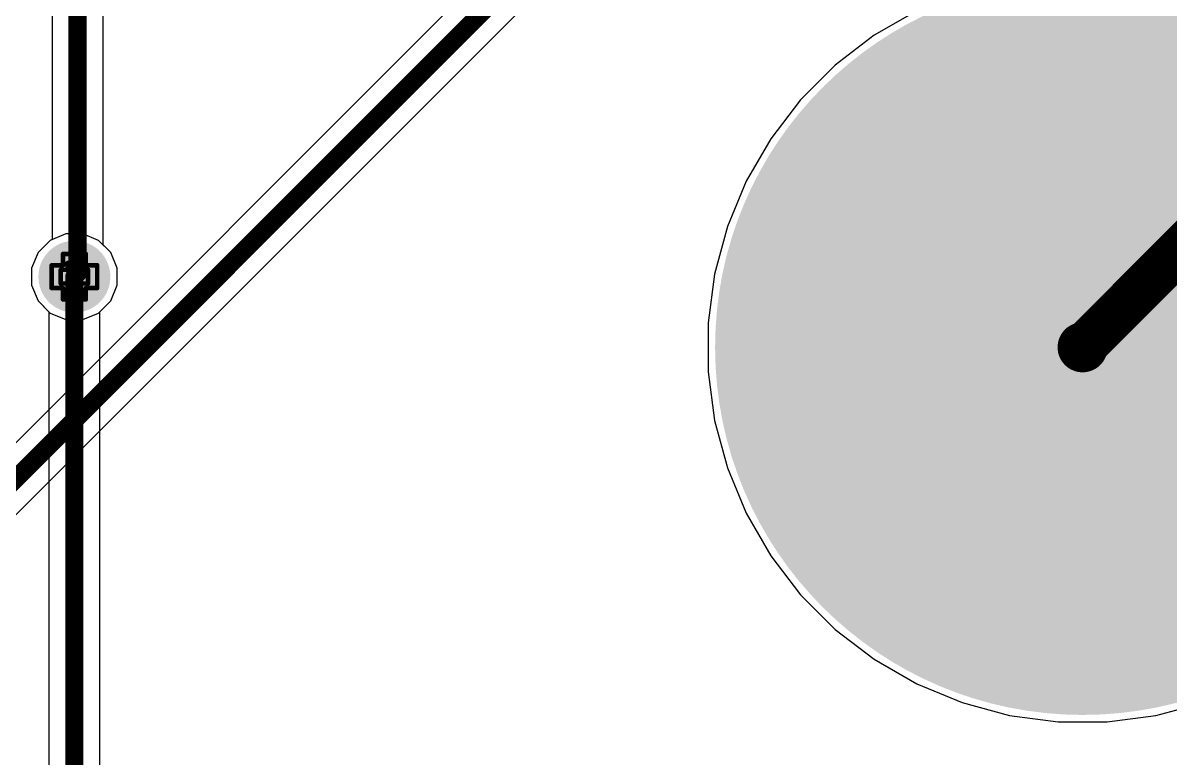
# Model space of a CAD drawing. Header units: inches. Extents: x -0.1 to 17.9, y -0.8 to 4.8.
# Drawn here: x 2.936 to 3.44, y 3.043 to 3.365 of the extents above; entities that cross this region are included whole.
import ezdxf

# ---------------------------------------------------------------- set-up
doc = ezdxf.new("R2010")
doc.units = ezdxf.units.IN
doc.header["$MEASUREMENT"] = 0
for name, color, linetype in [('Bottom Layer 1', 5, 'Continuous'), ('Bottom Solder', 6, 'Continuous'), ('Drill Drawing', 1, 'Continuous'), ('GND+Signal', 16, 'Continuous'), ('Multi-Layer', 9, 'Continuous'), ('Pad Holes', 156, 'Continuous'), ('PWR+Signal', 76, 'Continuous'), ('Top Layer 1', 1, 'Continuous'), ('Top Solder', 216, 'Continuous'), ('Via Holes', 16, 'Continuous')]:
    doc.layers.add(name, color=color, linetype=linetype)

# ---------------------------------------------------------------- blocks, each defined once
blk = doc.blocks.new('M4_M________H____109')
at = {"layer": 'Bottom Layer 1'}
h = blk.add_hatch(color=5, dxfattribs=at)
edge = h.paths.add_edge_path()
edge.add_arc((-2.3086, 3.001), 0.15748, 0, 360)
at = {"layer": 'Bottom Solder'}
h = blk.add_hatch(color=6, dxfattribs=at)
edge = h.paths.add_edge_path()
edge.add_arc((-2.3086, 3.001), 0.16148, 0, 360)
at = {"layer": 'GND+Signal'}
h = blk.add_hatch(color=16, dxfattribs=at)
edge = h.paths.add_edge_path()
edge.add_arc((-2.3086, 3.001), 0.15748, 0, 360)
at = {"layer": 'Multi-Layer'}
h = blk.add_hatch(color=9, dxfattribs=at)
edge = h.paths.add_edge_path()
edge.add_arc((-2.3086, 3.001), 0.15748, 0, 360)
at = {"layer": 'Pad Holes'}
h = blk.add_hatch(color=7, dxfattribs=at)
edge = h.paths.add_edge_path()
edge.add_arc((-2.3086, 3.001), 0.08858, 0, 360)
at = {"layer": 'PWR+Signal'}
h = blk.add_hatch(color=76, dxfattribs=at)
edge = h.paths.add_edge_path()
edge.add_arc((-2.3086, 3.001), 0.15748, 0, 360)
at = {"layer": 'Top Layer 1'}
h = blk.add_hatch(color=1, dxfattribs=at)
edge = h.paths.add_edge_path()
edge.add_arc((-2.3086, 3.001), 0.15748, 0, 360)
at = {"layer": 'Top Solder'}
h = blk.add_hatch(color=216, dxfattribs=at)
edge = h.paths.add_edge_path()
edge.add_arc((-2.3086, 3.001), 0.16148, 0, 360)

msp = doc.modelspace()

# ---------------------------------------------------------------- hatches: boundary and pattern name
at = {"layer": 'Bottom Layer 1'}
h = msp.add_hatch(color=5, dxfattribs=at)
edge = h.paths.add_edge_path()
edge.add_arc((2.959, 3.254), 0.01181, 0, 360)
at = {"layer": 'Bottom Solder'}
h = msp.add_hatch(color=6, dxfattribs=at)
edge = h.paths.add_edge_path()
edge.add_arc((2.959, 3.254), 0.01581, 0, 360)
at = {"layer": 'GND+Signal'}
h = msp.add_hatch(color=16, dxfattribs=at)
edge = h.paths.add_edge_path()
edge.add_arc((2.959, 3.254), 0.01181, 0, 360)
at = {"layer": 'PWR+Signal'}
h = msp.add_hatch(color=76, dxfattribs=at)
edge = h.paths.add_edge_path()
edge.add_arc((2.959, 3.254), 0.01181, 0, 360)
at = {"layer": 'Top Layer 1'}
h = msp.add_hatch(color=1, dxfattribs=at)
edge = h.paths.add_edge_path()
edge.add_arc((2.959, 3.254), 0.01181, 0, 360)
at = {"layer": 'Via Holes'}
h = msp.add_hatch(color=7, dxfattribs=at)
edge = h.paths.add_edge_path()
edge.add_arc((2.959, 3.254), 0.00591, 0, 360)

# ---------------------------------------------------------------- linework, layer by layer
at = {"layer": 'Bottom Layer 1'}
for p, q in [((3.3291, 3.37083), (3.31042, 3.36005)), ((3.31042, 3.36005), (3.29332, 3.34693)), ((3.29332, 3.34693), (3.27807, 3.33168)), ((3.27807, 3.33168), (3.26495, 3.31458)), ((3.26495, 3.31458), (3.25417, 3.2959)), ((3.25417, 3.2959), (3.24592, 3.27598)), ((2.95526, 3.27281), (2.94834, 3.26995)), ((2.96274, 3.27281), (2.95526, 3.27281)), ((2.96966, 3.26995), (2.96274, 3.27281)), ((3.24592, 3.27598), (3.24033, 3.25516)), ((2.94834, 3.26995), (2.94305, 3.26466)), ((2.97495, 3.26466), (2.96966, 3.26995)), ((2.94305, 3.26466), (2.94019, 3.25774)), ((2.97781, 3.25774), (2.97495, 3.26466)), ((2.94019, 3.25774), (2.94019, 3.25026)), ((2.97781, 3.25026), (2.97781, 3.25774)), ((3.24033, 3.25516), (3.23752, 3.23378)), ((2.94019, 3.25026), (2.94305, 3.24334)), ((2.97495, 3.24334), (2.97781, 3.25026)), ((2.94305, 3.24334), (2.94778, 3.23861)), ((2.97022, 3.23861), (2.97495, 3.24334)), ((2.94778, 3.23861), (2.94778, 3.02665)), ((2.97022, 3.022), (2.97022, 3.23861)), ((3.23752, 3.23378), (3.23752, 3.21222)), ((3.23752, 3.21222), (3.24033, 3.19084)), ((3.24033, 3.19084), (3.24592, 3.17002)), ((3.24592, 3.17002), (3.25417, 3.1501)), ((3.25417, 3.1501), (3.26495, 3.13142)), ((3.26495, 3.13142), (3.27807, 3.11432)), ((3.27807, 3.11432), (3.29332, 3.09907)), ((3.29332, 3.09907), (3.31042, 3.08595)), ((3.31042, 3.08595), (3.3291, 3.07517)), ((3.3291, 3.07517), (3.34902, 3.06691)), ((3.34902, 3.06691), (3.36984, 3.06133)), ((3.43416, 3.06133), (3.45498, 3.06691)), ((3.36984, 3.06133), (3.39122, 3.05852)), ((3.41278, 3.05852), (3.43416, 3.06133)), ((3.39122, 3.05852), (3.41278, 3.05852))]:
    msp.add_line(p, q, dxfattribs=at)
msp.add_lwpolyline([(2.959, 3.022, 0.008, 0.008, 0), (2.959, 3.254, 0.008, 0.008, 0)], format="xyseb", dxfattribs=at)
msp.add_lwpolyline([(2.957, 3.254, 0.004, 0.004, 1), (2.961, 3.254, 0.004, 0.004, 1)], format="xyseb", close=True, dxfattribs=at)
at = {"layer": 'Drill Drawing'}
for points in [[(2.954, 3.259, 0.002, 0.002, 0), (2.954, 3.264, 0.002, 0.002, 0)], [(2.954, 3.264, 0.002, 0.002, 0), (2.964, 3.264, 0.002, 0.002, 0)], [(2.964, 3.259, 0.002, 0.002, 0), (2.964, 3.264, 0.002, 0.002, 0)], [(2.949, 3.249, 0.002, 0.002, 0), (2.949, 3.259, 0.002, 0.002, 0)], [(2.949, 3.259, 0.002, 0.002, 0), (2.954, 3.259, 0.002, 0.002, 0)], [(2.953, 3.251, 0.002, 0.002, 0), (2.953, 3.257, 0.002, 0.002, 0)], [(2.953, 3.257, 0.002, 0.002, 0), (2.956, 3.257, 0.002, 0.002, 0)], [(2.956, 3.257, 0.002, 0.002, 0), (2.956, 3.26, 0.002, 0.002, 0)], [(2.956, 3.26, 0.002, 0.002, 0), (2.962, 3.26, 0.002, 0.002, 0)], [(2.962, 3.257, 0.002, 0.002, 0), (2.962, 3.26, 0.002, 0.002, 0)], [(2.962, 3.257, 0.002, 0.002, 0), (2.965, 3.257, 0.002, 0.002, 0)], [(2.964, 3.259, 0.002, 0.002, 0), (2.969, 3.259, 0.002, 0.002, 0)], [(2.965, 3.251, 0.002, 0.002, 0), (2.965, 3.257, 0.002, 0.002, 0)], [(2.969, 3.249, 0.002, 0.002, 0), (2.969, 3.259, 0.002, 0.002, 0)], [(2.953, 3.251, 0.002, 0.002, 0), (2.956, 3.251, 0.002, 0.002, 0)], [(2.956, 3.248, 0.002, 0.002, 0), (2.956, 3.251, 0.002, 0.002, 0)], [(2.962, 3.251, 0.002, 0.002, 0), (2.965, 3.251, 0.002, 0.002, 0)], [(2.962, 3.248, 0.002, 0.002, 0), (2.962, 3.251, 0.002, 0.002, 0)], [(2.949, 3.249, 0.002, 0.002, 0), (2.954, 3.249, 0.002, 0.002, 0)], [(2.954, 3.244, 0.002, 0.002, 0), (2.954, 3.249, 0.002, 0.002, 0)], [(2.956, 3.248, 0.002, 0.002, 0), (2.962, 3.248, 0.002, 0.002, 0)], [(2.964, 3.249, 0.002, 0.002, 0), (2.969, 3.249, 0.002, 0.002, 0)], [(2.964, 3.244, 0.002, 0.002, 0), (2.964, 3.249, 0.002, 0.002, 0)], [(2.954, 3.244, 0.002, 0.002, 0), (2.964, 3.244, 0.002, 0.002, 0)]]:
    msp.add_lwpolyline(points, format="xyseb", dxfattribs=at)
for points in [[(2.9535, 3.264, 0.001, 0.001, 1), (2.9545, 3.264, 0.001, 0.001, 1)], [(2.9535, 3.264, 0.001, 0.001, 1), (2.9545, 3.264, 0.001, 0.001, 1)], [(2.9635, 3.264, 0.001, 0.001, 1), (2.9645, 3.264, 0.001, 0.001, 1)], [(2.9635, 3.264, 0.001, 0.001, 1), (2.9645, 3.264, 0.001, 0.001, 1)], [(2.9485, 3.259, 0.001, 0.001, 1), (2.9495, 3.259, 0.001, 0.001, 1)], [(2.9485, 3.259, 0.001, 0.001, 1), (2.9495, 3.259, 0.001, 0.001, 1)], [(2.9525, 3.257, 0.001, 0.001, 1), (2.9535, 3.257, 0.001, 0.001, 1)], [(2.9525, 3.257, 0.001, 0.001, 1), (2.9535, 3.257, 0.001, 0.001, 1)], [(2.9535, 3.259, 0.001, 0.001, 1), (2.9545, 3.259, 0.001, 0.001, 1)], [(2.9535, 3.259, 0.001, 0.001, 1), (2.9545, 3.259, 0.001, 0.001, 1)], [(2.9555, 3.26, 0.001, 0.001, 1), (2.9565, 3.26, 0.001, 0.001, 1)], [(2.9555, 3.26, 0.001, 0.001, 1), (2.9565, 3.26, 0.001, 0.001, 1)], [(2.9555, 3.257, 0.001, 0.001, 1), (2.9565, 3.257, 0.001, 0.001, 1)], [(2.9555, 3.257, 0.001, 0.001, 1), (2.9565, 3.257, 0.001, 0.001, 1)], [(2.9615, 3.26, 0.001, 0.001, 1), (2.9625, 3.26, 0.001, 0.001, 1)], [(2.9615, 3.26, 0.001, 0.001, 1), (2.9625, 3.26, 0.001, 0.001, 1)], [(2.9615, 3.257, 0.001, 0.001, 1), (2.9625, 3.257, 0.001, 0.001, 1)], [(2.9615, 3.257, 0.001, 0.001, 1), (2.9625, 3.257, 0.001, 0.001, 1)], [(2.9635, 3.259, 0.001, 0.001, 1), (2.9645, 3.259, 0.001, 0.001, 1)], [(2.9635, 3.259, 0.001, 0.001, 1), (2.9645, 3.259, 0.001, 0.001, 1)], [(2.9645, 3.257, 0.001, 0.001, 1), (2.9655, 3.257, 0.001, 0.001, 1)], [(2.9645, 3.257, 0.001, 0.001, 1), (2.9655, 3.257, 0.001, 0.001, 1)], [(2.9685, 3.259, 0.001, 0.001, 1), (2.9695, 3.259, 0.001, 0.001, 1)], [(2.9685, 3.259, 0.001, 0.001, 1), (2.9695, 3.259, 0.001, 0.001, 1)], [(2.9525, 3.251, 0.001, 0.001, 1), (2.9535, 3.251, 0.001, 0.001, 1)], [(2.9525, 3.251, 0.001, 0.001, 1), (2.9535, 3.251, 0.001, 0.001, 1)], [(2.9555, 3.251, 0.001, 0.001, 1), (2.9565, 3.251, 0.001, 0.001, 1)], [(2.9555, 3.251, 0.001, 0.001, 1), (2.9565, 3.251, 0.001, 0.001, 1)], [(2.9615, 3.251, 0.001, 0.001, 1), (2.9625, 3.251, 0.001, 0.001, 1)], [(2.9615, 3.251, 0.001, 0.001, 1), (2.9625, 3.251, 0.001, 0.001, 1)], [(2.9645, 3.251, 0.001, 0.001, 1), (2.9655, 3.251, 0.001, 0.001, 1)], [(2.9645, 3.251, 0.001, 0.001, 1), (2.9655, 3.251, 0.001, 0.001, 1)], [(2.9485, 3.249, 0.001, 0.001, 1), (2.9495, 3.249, 0.001, 0.001, 1)], [(2.9485, 3.249, 0.001, 0.001, 1), (2.9495, 3.249, 0.001, 0.001, 1)], [(2.9535, 3.249, 0.001, 0.001, 1), (2.9545, 3.249, 0.001, 0.001, 1)], [(2.9535, 3.249, 0.001, 0.001, 1), (2.9545, 3.249, 0.001, 0.001, 1)], [(2.9555, 3.248, 0.001, 0.001, 1), (2.9565, 3.248, 0.001, 0.001, 1)], [(2.9555, 3.248, 0.001, 0.001, 1), (2.9565, 3.248, 0.001, 0.001, 1)], [(2.9615, 3.248, 0.001, 0.001, 1), (2.9625, 3.248, 0.001, 0.001, 1)], [(2.9615, 3.248, 0.001, 0.001, 1), (2.9625, 3.248, 0.001, 0.001, 1)], [(2.9635, 3.249, 0.001, 0.001, 1), (2.9645, 3.249, 0.001, 0.001, 1)], [(2.9635, 3.249, 0.001, 0.001, 1), (2.9645, 3.249, 0.001, 0.001, 1)], [(2.9685, 3.249, 0.001, 0.001, 1), (2.9695, 3.249, 0.001, 0.001, 1)], [(2.9685, 3.249, 0.001, 0.001, 1), (2.9695, 3.249, 0.001, 0.001, 1)], [(2.9535, 3.244, 0.001, 0.001, 1), (2.9545, 3.244, 0.001, 0.001, 1)], [(2.9535, 3.244, 0.001, 0.001, 1), (2.9545, 3.244, 0.001, 0.001, 1)], [(2.9635, 3.244, 0.001, 0.001, 1), (2.9645, 3.244, 0.001, 0.001, 1)], [(2.9635, 3.244, 0.001, 0.001, 1), (2.9645, 3.244, 0.001, 0.001, 1)], [(3.412, 3.223, 0.002, 0.002, 1), (3.392, 3.223, 0.002, 0.002, 1)], [(3.408, 3.223, 0.002, 0.002, 1), (3.396, 3.223, 0.002, 0.002, 1)], [(3.3915, 3.223, 0.001, 0.001, 1), (3.3925, 3.223, 0.001, 0.001, 1)], [(3.3955, 3.223, 0.001, 0.001, 1), (3.3965, 3.223, 0.001, 0.001, 1)], [(3.4075, 3.223, 0.001, 0.001, 1), (3.4085, 3.223, 0.001, 0.001, 1)], [(3.4115, 3.223, 0.001, 0.001, 1), (3.4125, 3.223, 0.001, 0.001, 1)]]:
    msp.add_lwpolyline(points, format="xyseb", close=True, dxfattribs=at)
at = {"layer": 'GND+Signal'}
for p, q in [((3.3291, 3.37083), (3.31042, 3.36005)), ((3.31042, 3.36005), (3.29332, 3.34693)), ((3.29332, 3.34693), (3.27807, 3.33168)), ((3.27807, 3.33168), (3.26495, 3.31458)), ((3.26495, 3.31458), (3.25417, 3.2959)), ((3.25417, 3.2959), (3.24592, 3.27598)), ((2.95526, 3.27281), (2.94834, 3.26995)), ((2.96274, 3.27281), (2.95526, 3.27281)), ((2.96966, 3.26995), (2.96274, 3.27281)), ((3.24592, 3.27598), (3.24033, 3.25516)), ((2.94834, 3.26995), (2.94305, 3.26466)), ((2.97495, 3.26466), (2.96966, 3.26995)), ((2.94305, 3.26466), (2.94019, 3.25774)), ((2.97781, 3.25774), (2.97495, 3.26466)), ((2.94019, 3.25774), (2.94019, 3.25026)), ((2.97781, 3.25026), (2.97781, 3.25774)), ((3.24033, 3.25516), (3.23752, 3.23378)), ((2.94019, 3.25026), (2.94305, 3.24334)), ((2.97495, 3.24334), (2.97781, 3.25026)), ((2.94305, 3.24334), (2.94834, 3.23805)), ((2.96966, 3.23805), (2.97495, 3.24334)), ((2.94834, 3.23805), (2.95526, 3.23519)), ((2.96274, 3.23519), (2.96966, 3.23805)), ((2.95526, 3.23519), (2.96274, 3.23519)), ((3.23752, 3.23378), (3.23752, 3.21222)), ((3.23752, 3.21222), (3.24033, 3.19084)), ((3.24033, 3.19084), (3.24592, 3.17002)), ((3.24592, 3.17002), (3.25417, 3.1501)), ((3.25417, 3.1501), (3.26495, 3.13142)), ((3.26495, 3.13142), (3.27807, 3.11432)), ((3.27807, 3.11432), (3.29332, 3.09907)), ((3.29332, 3.09907), (3.31042, 3.08595)), ((3.31042, 3.08595), (3.3291, 3.07517)), ((3.3291, 3.07517), (3.34902, 3.06691)), ((3.34902, 3.06691), (3.36984, 3.06133)), ((3.43416, 3.06133), (3.45498, 3.06691)), ((3.36984, 3.06133), (3.39122, 3.05852)), ((3.41278, 3.05852), (3.43416, 3.06133)), ((3.39122, 3.05852), (3.41278, 3.05852))]:
    msp.add_line(p, q, dxfattribs=at)
at = {"layer": 'PWR+Signal'}
for p, q in [((3.3291, 3.37083), (3.31042, 3.36005)), ((3.31042, 3.36005), (3.29332, 3.34693)), ((3.29332, 3.34693), (3.27807, 3.33168)), ((3.27807, 3.33168), (3.26495, 3.31458)), ((3.26495, 3.31458), (3.25417, 3.2959)), ((3.25417, 3.2959), (3.24592, 3.27598)), ((2.95526, 3.27281), (2.94834, 3.26995)), ((2.96274, 3.27281), (2.95526, 3.27281)), ((2.96966, 3.26995), (2.96274, 3.27281)), ((3.24592, 3.27598), (3.24033, 3.25516)), ((2.94834, 3.26995), (2.94305, 3.26466)), ((2.97495, 3.26466), (2.96966, 3.26995)), ((2.94305, 3.26466), (2.94019, 3.25774)), ((2.97781, 3.25774), (2.97495, 3.26466)), ((2.94019, 3.25774), (2.94019, 3.25026)), ((2.97781, 3.25026), (2.97781, 3.25774)), ((3.24033, 3.25516), (3.23752, 3.23378)), ((2.94019, 3.25026), (2.94305, 3.24334)), ((2.97495, 3.24334), (2.97781, 3.25026)), ((2.94305, 3.24334), (2.94834, 3.23805)), ((2.96966, 3.23805), (2.97495, 3.24334)), ((2.94834, 3.23805), (2.95526, 3.23519)), ((2.96274, 3.23519), (2.96966, 3.23805)), ((2.95526, 3.23519), (2.96274, 3.23519)), ((3.23752, 3.23378), (3.23752, 3.21222)), ((3.23752, 3.21222), (3.24033, 3.19084)), ((3.24033, 3.19084), (3.24592, 3.17002)), ((3.24592, 3.17002), (3.25417, 3.1501)), ((3.25417, 3.1501), (3.26495, 3.13142)), ((3.26495, 3.13142), (3.27807, 3.11432)), ((3.27807, 3.11432), (3.29332, 3.09907)), ((3.29332, 3.09907), (3.31042, 3.08595)), ((3.31042, 3.08595), (3.3291, 3.07517)), ((3.3291, 3.07517), (3.34902, 3.06691)), ((3.34902, 3.06691), (3.36984, 3.06133)), ((3.43416, 3.06133), (3.45498, 3.06691)), ((3.36984, 3.06133), (3.39122, 3.05852)), ((3.41278, 3.05852), (3.43416, 3.06133)), ((3.39122, 3.05852), (3.41278, 3.05852))]:
    msp.add_line(p, q, dxfattribs=at)
at = {"layer": 'Top Layer 1'}
for p, q in [((2.94918, 3.60696), (2.94918, 3.27029)), ((3.32407, 3.57193), (2.89335, 3.14122)), ((2.97161, 3.26799), (2.97161, 3.50721)), ((2.90593, 3.12207), (3.18619, 3.40233)), ((3.3291, 3.37083), (3.31042, 3.36005)), ((3.31042, 3.36005), (3.29332, 3.34693)), ((3.29332, 3.34693), (3.27807, 3.33168)), ((3.27807, 3.33168), (3.26495, 3.31458)), ((3.26495, 3.31458), (3.25417, 3.2959)), ((3.25417, 3.2959), (3.24592, 3.27598)), ((3.24592, 3.27598), (3.24033, 3.25516)), ((2.94834, 3.26995), (2.94305, 3.26466)), ((2.94918, 3.27029), (2.94834, 3.26995)), ((2.97495, 3.26466), (2.97161, 3.26799)), ((2.94305, 3.26466), (2.94019, 3.25774)), ((2.97781, 3.25774), (2.97495, 3.26466)), ((2.94019, 3.25774), (2.94019, 3.25026)), ((2.97781, 3.25026), (2.97781, 3.25774)), ((3.24033, 3.25516), (3.23752, 3.23378)), ((2.94019, 3.25026), (2.94305, 3.24334)), ((2.97495, 3.24334), (2.97781, 3.25026)), ((2.94305, 3.24334), (2.94834, 3.23805)), ((2.96966, 3.23805), (2.97495, 3.24334)), ((2.94834, 3.23805), (2.95526, 3.23519)), ((2.96274, 3.23519), (2.96966, 3.23805)), ((2.95526, 3.23519), (2.96274, 3.23519)), ((3.23752, 3.23378), (3.23752, 3.21222)), ((3.23752, 3.21222), (3.24033, 3.19084)), ((3.24033, 3.19084), (3.24592, 3.17002)), ((3.24592, 3.17002), (3.25417, 3.1501)), ((3.25417, 3.1501), (3.26495, 3.13142)), ((3.26495, 3.13142), (3.27807, 3.11432)), ((3.27807, 3.11432), (3.29332, 3.09907)), ((3.29332, 3.09907), (3.31042, 3.08595)), ((3.31042, 3.08595), (3.3291, 3.07517)), ((3.3291, 3.07517), (3.34902, 3.06691)), ((3.34902, 3.06691), (3.36984, 3.06133)), ((3.43416, 3.06133), (3.45498, 3.06691)), ((3.36984, 3.06133), (3.39122, 3.05852)), ((3.41278, 3.05852), (3.43416, 3.06133)), ((3.39122, 3.05852), (3.41278, 3.05852))]:
    msp.add_line(p, q, dxfattribs=at)
for points in [[(2.96039, 3.25539, 0.008, 0.008, 0), (2.96039, 3.63, 0.008, 0.008, 0)], [(2.898, 3.13, 0.008, 0.008, 0), (3.332, 3.564, 0.008, 0.008, 0)], [(3.402, 3.223, 0.02, 0.02, 0), (3.489, 3.31, 0.02, 0.02, 0)], [(2.959, 3.254, 0.008, 0.008, 0), (2.96039, 3.25539, 0.008, 0.008, 0)]]:
    msp.add_lwpolyline(points, format="xyseb", dxfattribs=at)
for points in [[(2.957, 3.254, 0.004, 0.004, 1), (2.961, 3.254, 0.004, 0.004, 1)], [(2.95839, 3.25539, 0.004, 0.004, 1), (2.96239, 3.25539, 0.004, 0.004, 1)], [(2.95839, 3.25539, 0.004, 0.004, 1), (2.96239, 3.25539, 0.004, 0.004, 1)], [(3.397, 3.223, 0.01, 0.01, 1), (3.407, 3.223, 0.01, 0.01, 1)]]:
    msp.add_lwpolyline(points, format="xyseb", close=True, dxfattribs=at)

# ---------------------------------------------------------------- block references
msp.add_blockref('M4_M________H____109', (5.7106, 0.222))

doc.saveas('drawing.dxf')
